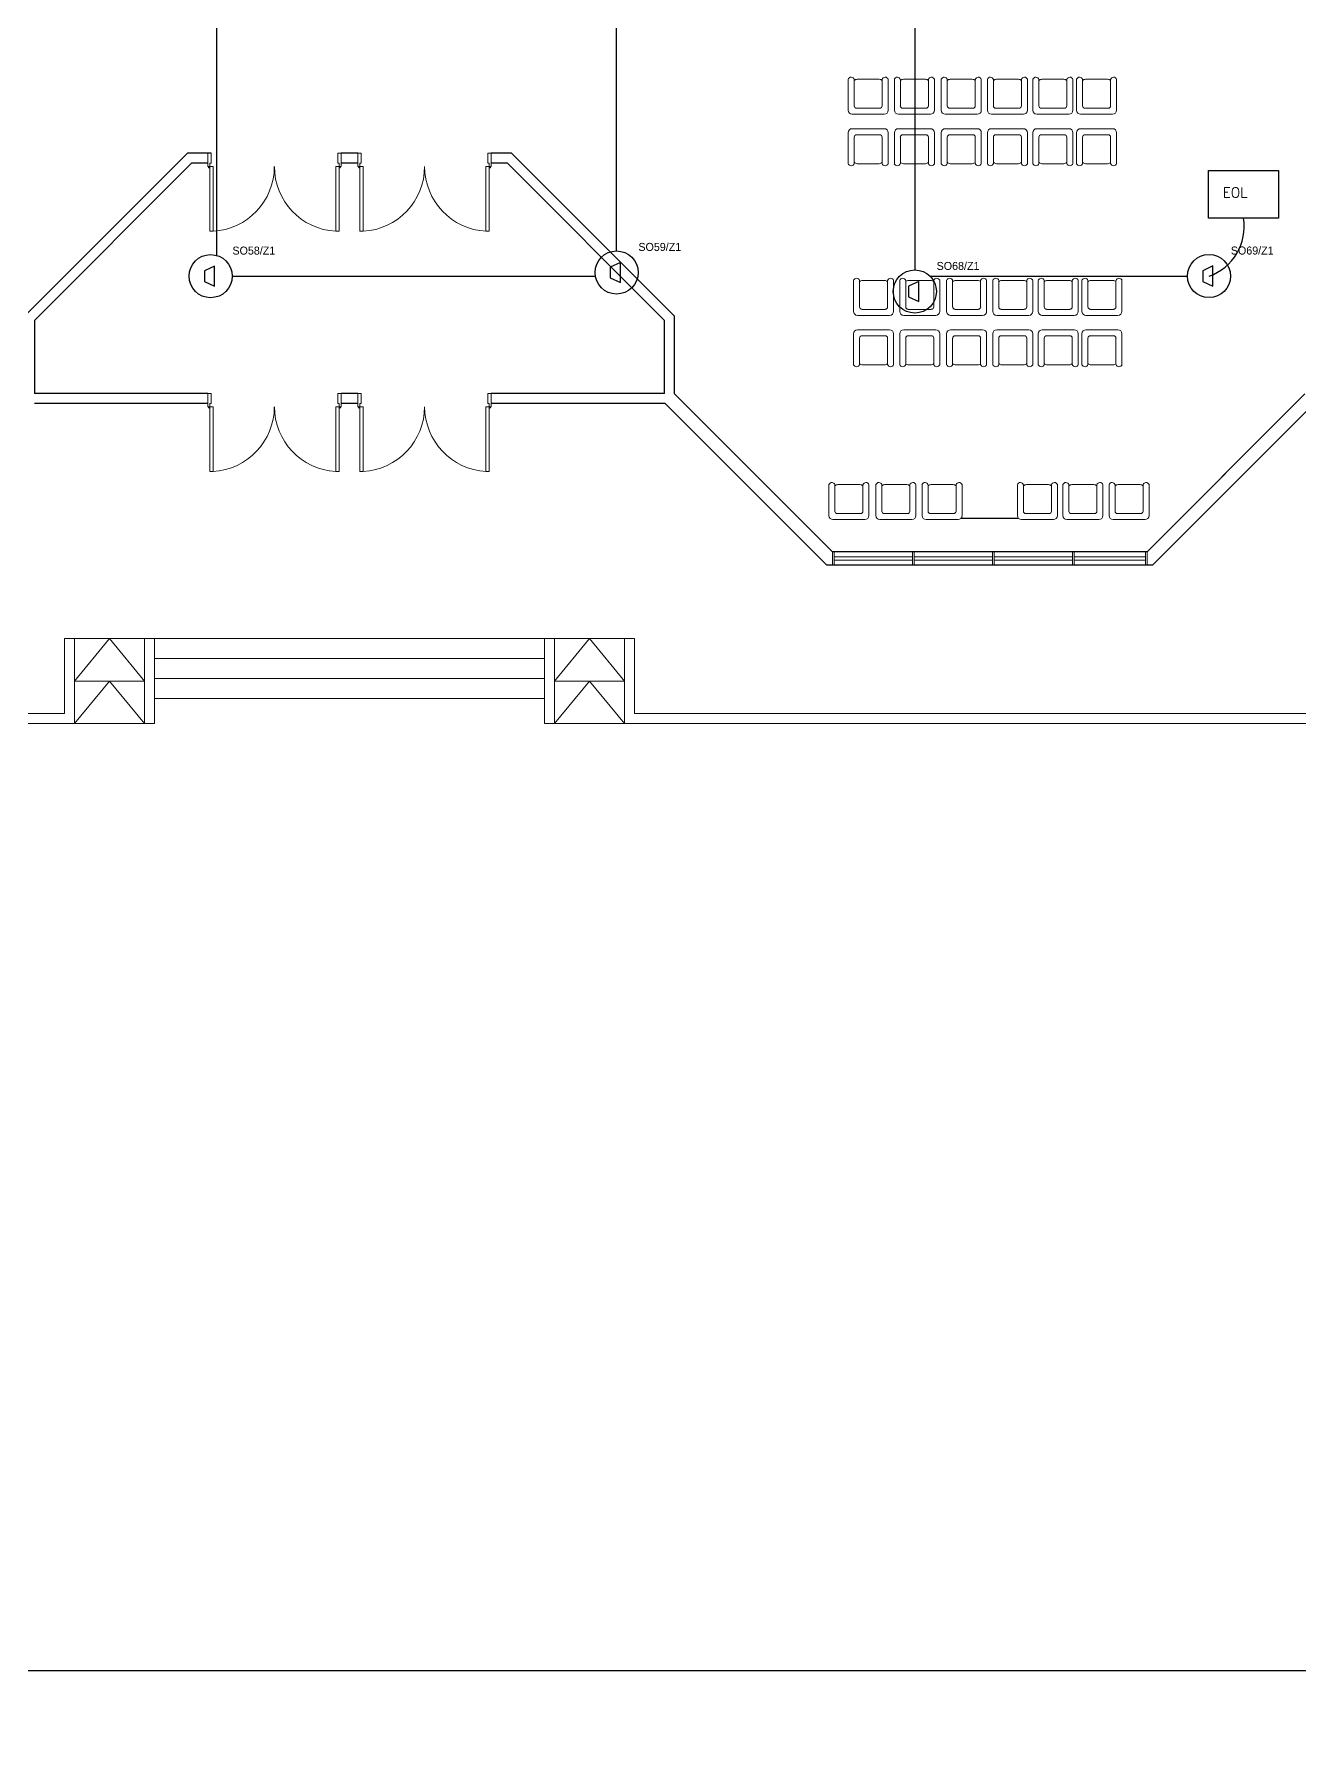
# Model space of a CAD drawing. Extents: x -59 to 582, y -1177 to 100.
# Drawn here: x 204.98 to 223.95, y -497.43 to -471.8 of the extents above; entities that cross this region are included whole.
import ezdxf
from ezdxf.enums import TextEntityAlignment as Align

# ---------------------------------------------------------------- set-up
doc = ezdxf.new("R2010")
doc.units = 0
doc.header["$LTSCALE"] = 0.15
doc.layers.get('0').update_dxf_attribs({"color": 252})
for name, color, linetype in [('0 sockets', 252, 'Continuous'), ('0 sound', 252, 'Continuous'), ('AUTOINCR', 7, 'Continuous'), ('bound', 252, 'Continuous'), ('C1', 252, 'Continuous'), ('FIRE_LOOP', 7, 'Continuous')]:
    doc.layers.add(name, color=color, linetype=linetype)
for name, color, linetype, lineweight in [('anal', 252, 'Continuous', 20), ('DOOR', 252, 'Continuous', 20), ('FUR', 252, 'Continuous', 9), ('wall', 252, 'Continuous', 30)]:
    doc.layers.add(name, color=color, linetype=linetype, lineweight=lineweight)
doc.styles.add('ROMAND', font='ROMAND.SHX')

# ---------------------------------------------------------------- blocks, each defined once
blk = doc.blocks.new('WQ')
h = blk.add_hatch(color=6)
h.dxf.hatch_style = 1
h.paths.add_polyline_path([(-126.091, 5), (-126.091, -169.521), (126.091, -169.521), (126.091, 5)])
h.paths.add_polyline_path([(121.091, 0), (121.091, -164.521), (-121.091, -164.521), (-121.091, 0)], flags=16)
at = {"layer": '0 sockets', "color": 3, "style": 'ROMAND'}
blk.add_attdef('ACCESS_CONTROL', (-48.663, 7.622), '', height=7.973, dxfattribs=at)
blk = doc.blocks.new('D200')
at = {"layer": 'DOOR'}
for points in [[(0.03, 0.2), (0.03, 1.17), (0.08, 1.17), (0.08, 0.2)], [(1.97, 0.2), (1.97, 1.17), (1.92, 1.17), (1.92, 0.2)], [(0.03, 0.2), (0, 0.2), (0, 0), (0.05, 0), (0.05, 0.15), (0.03, 0.15)], [(1.97, 0.2), (2, 0.2), (2, 0), (1.95, 0), (1.95, 0.15), (1.97, 0.15)]]:
    blk.add_lwpolyline(points, close=True, dxfattribs=at)
for centre in [(0.02, 0.21), (1.98, 0.21)]:
    blk.add_circle(centre, 0.01, dxfattribs=at)
for centre, start, end in [((0.027, 0.2), 0, 87.0492), ((1.97, 0.2), 92.9508, 180)]:
    blk.add_arc(centre, 0.971, start, end, dxfattribs=at)
blk = doc.blocks.new('ARCH')
at = {"layer": 'anal'}
for p, q in [((39.041, 329.5), (39.041, 329.3)), ((39.066, 329.5), (39.066, 329.3)), ((39.066, 329.425), (40.237, 329.425)), ((39.066, 329.425), (40.237, 329.425)), ((39.066, 329.375), (40.237, 329.375)), ((39.066, 329.375), (40.237, 329.375)), ((40.241, 329.5), (40.241, 329.3)), ((40.266, 329.5), (40.266, 329.3)), ((40.266, 329.425), (41.437, 329.425)), ((40.266, 329.425), (41.437, 329.425)), ((40.266, 329.375), (41.437, 329.375)), ((40.266, 329.375), (41.437, 329.375)), ((41.441, 329.5), (41.441, 329.3)), ((41.466, 329.5), (41.466, 329.3)), ((41.466, 329.425), (42.637, 329.425)), ((41.466, 329.425), (42.637, 329.425)), ((41.466, 329.375), (42.637, 329.375)), ((41.466, 329.375), (42.637, 329.375)), ((42.641, 329.5), (42.641, 329.3)), ((42.666, 329.5), (42.666, 329.3)), ((42.666, 329.425), (43.734, 329.425)), ((42.666, 329.375), (43.734, 329.375)), ((43.734, 329.5), (43.734, 329.3)), ((43.759, 329.5), (43.759, 329.3)), ((36.075, 328.2), (27.525, 328.2)), ((27.525, 327.075), (27.525, 328.2)), ((27.675, 327.562), (28.2, 328.2)), ((27.675, 326.925), (27.675, 328.2)), ((28.2, 328.2), (28.725, 327.562)), ((28.725, 328.2), (28.725, 326.925)), ((28.875, 328.2), (28.875, 326.925)), ((34.725, 328.2), (34.725, 326.925)), ((34.875, 327.562), (35.4, 328.2)), ((34.875, 328.2), (34.875, 326.925)), ((35.4, 328.2), (35.925, 327.562)), ((35.925, 326.925), (35.925, 328.2)), ((36.075, 327.075), (36.075, 328.2)), ((34.725, 327.9), (28.875, 327.9)), ((27.675, 327.562), (28.725, 327.562)), ((28.2, 327.562), (27.675, 326.925)), ((28.2, 327.562), (28.725, 326.925)), ((34.725, 327.6), (28.875, 327.6)), ((34.875, 326.925), (35.4, 327.562)), ((34.875, 327.562), (35.925, 327.562)), ((35.4, 327.562), (35.925, 326.925)), ((27.525, 327.075), (5.475, 327.075)), ((34.725, 327.3), (28.875, 327.3)), ((58.125, 327.075), (36.075, 327.075)), ((28.875, 326.925), (5.325, 326.925)), ((28.725, 326.925), (27.675, 326.925)), ((28.875, 326.925), (28.725, 326.925)), ((58.275, 326.925), (34.725, 326.925)), ((34.875, 326.925), (34.725, 326.925)), ((35.925, 326.925), (34.875, 326.925))]:
    blk.add_line(p, q, dxfattribs=at)
at = {"layer": 'bound', "color": 2}
blk.add_lwpolyline([(91.902, 377.348), (94.426, 377.348), (94.426, 312.722), (-14.994, 312.722), (-14.994, 377.09), (94.639, 377.09)], dxfattribs=at)
at = {"layer": 'C1'}
blk.add_line((41.833, 330), (40.967, 330), dxfattribs=at)
at = {"layer": 'FUR'}
for p, q in [((39.278, 336.584), (39.278, 336.119)), ((39.368, 336.582), (39.368, 336.187)), ((39.743, 336.584), (39.413, 336.584)), ((39.788, 336.187), (39.788, 336.582)), ((39.878, 336.119), (39.878, 336.584)), ((39.97, 336.584), (39.97, 336.119)), ((40.06, 336.582), (40.06, 336.187)), ((40.435, 336.584), (40.105, 336.584)), ((40.48, 336.187), (40.48, 336.582)), ((40.57, 336.119), (40.57, 336.584)), ((40.674, 336.584), (40.674, 336.119)), ((40.764, 336.582), (40.764, 336.187)), ((41.139, 336.584), (40.809, 336.584)), ((41.184, 336.187), (41.184, 336.582)), ((41.274, 336.119), (41.274, 336.584)), ((41.365, 336.584), (41.365, 336.119)), ((41.455, 336.582), (41.455, 336.187)), ((41.83, 336.584), (41.5, 336.584)), ((41.875, 336.187), (41.875, 336.582)), ((41.965, 336.119), (41.965, 336.584)), ((42.047, 336.584), (42.047, 336.119)), ((42.137, 336.582), (42.137, 336.187)), ((42.512, 336.584), (42.182, 336.584)), ((42.557, 336.187), (42.557, 336.582)), ((42.647, 336.119), (42.647, 336.584)), ((42.703, 336.584), (42.703, 336.119)), ((42.793, 336.582), (42.793, 336.187)), ((43.168, 336.584), (42.838, 336.584)), ((43.213, 336.187), (43.213, 336.582)), ((43.303, 336.119), (43.303, 336.584)), ((39.338, 336.059), (39.818, 336.059)), ((39.405, 336.149), (39.75, 336.149)), ((40.03, 336.059), (40.51, 336.059)), ((40.097, 336.149), (40.442, 336.149)), ((40.734, 336.059), (41.214, 336.059)), ((40.801, 336.149), (41.146, 336.149)), ((41.425, 336.059), (41.905, 336.059)), ((41.493, 336.149), (41.838, 336.149)), ((42.107, 336.059), (42.587, 336.059)), ((42.174, 336.149), (42.519, 336.149)), ((42.763, 336.059), (43.243, 336.059)), ((42.83, 336.149), (43.175, 336.149)), ((39.278, 335.318), (39.278, 335.783)), ((39.338, 335.843), (39.818, 335.843)), ((39.878, 335.783), (39.878, 335.318)), ((39.97, 335.318), (39.97, 335.783)), ((40.03, 335.843), (40.51, 335.843)), ((40.57, 335.783), (40.57, 335.318)), ((40.674, 335.318), (40.674, 335.783)), ((40.734, 335.843), (41.214, 335.843)), ((41.274, 335.783), (41.274, 335.318)), ((41.365, 335.318), (41.365, 335.783)), ((41.425, 335.843), (41.905, 335.843)), ((41.965, 335.783), (41.965, 335.318)), ((42.047, 335.318), (42.047, 335.783)), ((42.107, 335.843), (42.587, 335.843)), ((42.647, 335.783), (42.647, 335.318)), ((42.703, 335.318), (42.703, 335.783)), ((42.763, 335.843), (43.243, 335.843)), ((43.303, 335.783), (43.303, 335.318)), ((39.368, 335.32), (39.368, 335.715)), ((39.405, 335.753), (39.75, 335.753)), ((39.788, 335.715), (39.788, 335.32)), ((40.06, 335.32), (40.06, 335.715)), ((40.097, 335.753), (40.442, 335.753)), ((40.48, 335.715), (40.48, 335.32)), ((40.764, 335.32), (40.764, 335.715)), ((40.801, 335.753), (41.146, 335.753)), ((41.184, 335.715), (41.184, 335.32)), ((41.455, 335.32), (41.455, 335.715)), ((41.493, 335.753), (41.838, 335.753)), ((41.875, 335.715), (41.875, 335.32)), ((42.137, 335.32), (42.137, 335.715)), ((42.174, 335.753), (42.519, 335.753)), ((42.557, 335.715), (42.557, 335.32)), ((42.793, 335.32), (42.793, 335.715)), ((42.83, 335.753), (43.175, 335.753)), ((43.213, 335.715), (43.213, 335.32)), ((39.743, 335.318), (39.413, 335.318)), ((40.435, 335.318), (40.105, 335.318)), ((41.139, 335.318), (40.809, 335.318)), ((41.83, 335.318), (41.5, 335.318)), ((42.512, 335.318), (42.182, 335.318)), ((43.168, 335.318), (42.838, 335.318)), ((39.358, 333.569), (39.358, 333.104)), ((39.448, 333.567), (39.448, 333.172)), ((39.823, 333.569), (39.493, 333.569)), ((39.868, 333.172), (39.868, 333.567)), ((39.958, 333.104), (39.958, 333.569)), ((40.05, 333.569), (40.05, 333.104)), ((40.14, 333.567), (40.14, 333.172)), ((40.515, 333.569), (40.185, 333.569)), ((40.56, 333.172), (40.56, 333.567)), ((40.65, 333.104), (40.65, 333.569)), ((40.754, 333.569), (40.754, 333.104)), ((40.844, 333.567), (40.844, 333.172)), ((41.219, 333.569), (40.889, 333.569)), ((41.264, 333.172), (41.264, 333.567)), ((41.354, 333.104), (41.354, 333.569)), ((41.446, 333.569), (41.446, 333.104)), ((41.536, 333.567), (41.536, 333.172)), ((41.911, 333.569), (41.581, 333.569)), ((41.956, 333.172), (41.956, 333.567)), ((42.046, 333.104), (42.046, 333.569)), ((42.128, 333.569), (42.128, 333.104)), ((42.218, 333.567), (42.218, 333.172)), ((42.593, 333.569), (42.263, 333.569)), ((42.638, 333.172), (42.638, 333.567)), ((42.728, 333.104), (42.728, 333.569)), ((42.783, 333.569), (42.783, 333.104)), ((42.873, 333.567), (42.873, 333.172)), ((43.248, 333.569), (42.918, 333.569)), ((43.293, 333.172), (43.293, 333.567)), ((43.383, 333.104), (43.383, 333.569)), ((39.418, 333.044), (39.898, 333.044)), ((39.486, 333.134), (39.831, 333.134)), ((40.11, 333.044), (40.59, 333.044)), ((40.178, 333.134), (40.523, 333.134)), ((40.814, 333.044), (41.294, 333.044)), ((40.882, 333.134), (41.227, 333.134)), ((41.506, 333.044), (41.986, 333.044)), ((41.573, 333.134), (41.918, 333.134)), ((42.188, 333.044), (42.668, 333.044)), ((42.255, 333.134), (42.6, 333.134)), ((42.843, 333.044), (43.323, 333.044)), ((42.911, 333.134), (43.256, 333.134)), ((39.358, 332.303), (39.358, 332.768)), ((39.418, 332.828), (39.898, 332.828)), ((39.448, 332.305), (39.448, 332.701)), ((39.486, 332.738), (39.831, 332.738)), ((39.868, 332.701), (39.868, 332.305)), ((39.958, 332.768), (39.958, 332.303)), ((40.05, 332.303), (40.05, 332.768)), ((40.11, 332.828), (40.59, 332.828)), ((40.14, 332.305), (40.14, 332.701)), ((40.178, 332.738), (40.523, 332.738)), ((40.56, 332.701), (40.56, 332.305)), ((40.65, 332.768), (40.65, 332.303)), ((40.754, 332.303), (40.754, 332.768)), ((40.814, 332.828), (41.294, 332.828)), ((40.844, 332.305), (40.844, 332.701)), ((40.882, 332.738), (41.227, 332.738)), ((41.264, 332.701), (41.264, 332.305)), ((41.354, 332.768), (41.354, 332.303)), ((41.446, 332.303), (41.446, 332.768)), ((41.506, 332.828), (41.986, 332.828)), ((41.536, 332.305), (41.536, 332.701)), ((41.573, 332.738), (41.918, 332.738)), ((41.956, 332.701), (41.956, 332.305)), ((42.046, 332.768), (42.046, 332.303)), ((42.128, 332.303), (42.128, 332.768)), ((42.188, 332.828), (42.668, 332.828)), ((42.218, 332.305), (42.218, 332.701)), ((42.255, 332.738), (42.6, 332.738)), ((42.638, 332.701), (42.638, 332.305)), ((42.728, 332.768), (42.728, 332.303)), ((42.783, 332.303), (42.783, 332.768)), ((42.843, 332.828), (43.323, 332.828)), ((42.873, 332.305), (42.873, 332.701)), ((42.911, 332.738), (43.256, 332.738)), ((43.293, 332.701), (43.293, 332.305)), ((43.383, 332.768), (43.383, 332.303)), ((39.823, 332.303), (39.493, 332.303)), ((40.515, 332.303), (40.185, 332.303)), ((41.219, 332.303), (40.889, 332.303)), ((41.911, 332.303), (41.581, 332.303)), ((42.593, 332.303), (42.263, 332.303)), ((43.248, 332.303), (42.918, 332.303)), ((38.989, 330.042), (38.989, 330.507)), ((39.079, 330.11), (39.079, 330.505)), ((39.124, 330.507), (39.454, 330.507)), ((39.499, 330.505), (39.499, 330.11)), ((39.589, 330.507), (39.589, 330.042)), ((39.693, 330.042), (39.693, 330.507)), ((39.783, 330.11), (39.783, 330.505)), ((39.828, 330.507), (40.158, 330.507)), ((40.203, 330.505), (40.203, 330.11)), ((40.293, 330.507), (40.293, 330.042)), ((40.385, 330.042), (40.385, 330.507)), ((40.475, 330.11), (40.475, 330.505)), ((40.52, 330.507), (40.85, 330.507)), ((40.895, 330.505), (40.895, 330.11)), ((40.985, 330.507), (40.985, 330.042)), ((41.815, 330.042), (41.815, 330.507)), ((41.905, 330.11), (41.905, 330.505)), ((41.95, 330.507), (42.28, 330.507)), ((42.325, 330.505), (42.325, 330.11)), ((42.415, 330.507), (42.415, 330.042)), ((42.497, 330.042), (42.497, 330.507)), ((42.587, 330.11), (42.587, 330.505)), ((42.632, 330.507), (42.962, 330.507)), ((43.007, 330.505), (43.007, 330.11)), ((43.097, 330.507), (43.097, 330.042)), ((43.189, 330.042), (43.189, 330.507)), ((43.279, 330.11), (43.279, 330.505)), ((43.324, 330.507), (43.654, 330.507)), ((43.699, 330.505), (43.699, 330.11)), ((43.789, 330.507), (43.789, 330.042)), ((39.529, 329.982), (39.049, 329.982)), ((39.461, 330.072), (39.116, 330.072)), ((40.233, 329.982), (39.753, 329.982)), ((40.165, 330.072), (39.82, 330.072)), ((40.925, 329.982), (40.445, 329.982)), ((40.857, 330.072), (40.512, 330.072)), ((42.355, 329.982), (41.875, 329.982)), ((42.288, 330.072), (41.943, 330.072)), ((43.037, 329.982), (42.557, 329.982)), ((42.97, 330.072), (42.625, 330.072)), ((43.729, 329.982), (43.249, 329.982)), ((43.661, 330.072), (43.316, 330.072))]:
    blk.add_line(p, q, dxfattribs=at)
for centre, major_axis, start_param, end_param in [((39.322, 336.567), (-0.0339, 0.0339), 4.256093, 6.69338), ((39.413, 336.524), (-0.0424, 0.0424), -0.785398, 0.062664), ((39.743, 336.524), (0.0424, 0.0424), 6.220521, 7.068583), ((39.833, 336.567), (0.0339, 0.0339), 5.87299, 8.310278), ((40.014, 336.567), (-0.0339, 0.0339), 4.256093, 6.69338), ((40.105, 336.524), (-0.0424, 0.0424), -0.785398, 0.062664), ((40.435, 336.524), (0.0424, 0.0424), 6.220521, 7.068583), ((40.525, 336.567), (0.0339, 0.0339), 5.87299, 8.310278), ((40.718, 336.567), (-0.0339, 0.0339), 4.256093, 6.69338), ((40.809, 336.524), (-0.0424, 0.0424), -0.785398, 0.062664), ((41.139, 336.524), (0.0424, 0.0424), 6.220521, 7.068583), ((41.229, 336.567), (0.0339, 0.0339), 5.87299, 8.310278), ((41.41, 336.567), (-0.0339, 0.0339), 4.256093, 6.69338), ((41.5, 336.524), (-0.0424, 0.0424), -0.785398, 0.062664), ((41.83, 336.524), (0.0424, 0.0424), 6.220521, 7.068583), ((41.921, 336.567), (0.0339, 0.0339), 5.87299, 8.310278), ((42.092, 336.567), (-0.0339, 0.0339), 4.256093, 6.69338), ((42.182, 336.524), (-0.0424, 0.0424), -0.785398, 0.062664), ((42.512, 336.524), (0.0424, 0.0424), 6.220521, 7.068583), ((42.602, 336.567), (0.0339, 0.0339), 5.87299, 8.310278), ((42.747, 336.567), (-0.0339, 0.0339), 4.256093, 6.69338), ((42.838, 336.524), (-0.0424, 0.0424), -0.785398, 0.062664), ((43.168, 336.524), (0.0424, 0.0424), 6.220521, 7.068583), ((43.258, 336.567), (0.0339, 0.0339), 5.87299, 8.310278), ((39.338, 336.119), (-0.0424, 0.0424), 0.785398, 2.356194), ((39.405, 336.187), (0.0265, 0.0265), 2.356194, 3.926991), ((39.75, 336.187), (0.0265, 0.0265), 3.926991, 5.497787), ((39.818, 336.119), (0.0424, 0.0424), 3.926991, 5.497787), ((40.03, 336.119), (-0.0424, 0.0424), 0.785398, 2.356194), ((40.097, 336.187), (0.0265, 0.0265), 2.356194, 3.926991), ((40.442, 336.187), (0.0265, 0.0265), 3.926991, 5.497787), ((40.51, 336.119), (0.0424, 0.0424), 3.926991, 5.497787), ((40.734, 336.119), (-0.0424, 0.0424), 0.785398, 2.356194), ((40.801, 336.187), (0.0265, 0.0265), 2.356194, 3.926991), ((41.146, 336.187), (0.0265, 0.0265), 3.926991, 5.497787), ((41.214, 336.119), (0.0424, 0.0424), 3.926991, 5.497787), ((41.425, 336.119), (-0.0424, 0.0424), 0.785398, 2.356194), ((41.493, 336.187), (0.0265, 0.0265), 2.356194, 3.926991), ((41.838, 336.187), (0.0265, 0.0265), 3.926991, 5.497787), ((41.905, 336.119), (0.0424, 0.0424), 3.926991, 5.497787), ((42.107, 336.119), (-0.0424, 0.0424), 0.785398, 2.356194), ((42.174, 336.187), (0.0265, 0.0265), 2.356194, 3.926991), ((42.519, 336.187), (0.0265, 0.0265), 3.926991, 5.497787), ((42.587, 336.119), (0.0424, 0.0424), 3.926991, 5.497787), ((42.763, 336.119), (-0.0424, 0.0424), 0.785398, 2.356194), ((42.83, 336.187), (0.0265, 0.0265), 2.356194, 3.926991), ((43.175, 336.187), (0.0265, 0.0265), 3.926991, 5.497787), ((43.243, 336.119), (0.0424, 0.0424), 3.926991, 5.497787), ((39.403, 333.552), (-0.0339, 0.0339), 4.256093, 6.69338), ((39.493, 333.509), (-0.0424, 0.0424), -0.785398, 0.062664), ((39.823, 333.509), (0.0424, 0.0424), 6.220521, 7.068583), ((39.914, 333.552), (0.0339, 0.0339), 5.87299, 8.310278), ((40.095, 333.552), (-0.0339, 0.0339), 4.256093, 6.69338), ((40.185, 333.509), (-0.0424, 0.0424), -0.785398, 0.062664), ((40.515, 333.509), (0.0424, 0.0424), 6.220521, 7.068583), ((40.606, 333.552), (0.0339, 0.0339), 5.87299, 8.310278), ((40.799, 333.552), (-0.0339, 0.0339), 4.256093, 6.69338), ((40.889, 333.509), (-0.0424, 0.0424), -0.785398, 0.062664), ((41.219, 333.509), (0.0424, 0.0424), 6.220521, 7.068583), ((41.309, 333.552), (0.0339, 0.0339), 5.87299, 8.310278), ((41.491, 333.552), (-0.0339, 0.0339), 4.256093, 6.69338), ((41.581, 333.509), (-0.0424, 0.0424), -0.785398, 0.062664), ((41.911, 333.509), (0.0424, 0.0424), 6.220521, 7.068583), ((42.001, 333.552), (0.0339, 0.0339), 5.87299, 8.310278), ((42.172, 333.552), (-0.0339, 0.0339), 4.256093, 6.69338), ((42.263, 333.509), (-0.0424, 0.0424), -0.785398, 0.062664), ((42.593, 333.509), (0.0424, 0.0424), 6.220521, 7.068583), ((42.683, 333.552), (0.0339, 0.0339), 5.87299, 8.310278), ((42.828, 333.552), (-0.0339, 0.0339), 4.256093, 6.69338), ((42.918, 333.509), (-0.0424, 0.0424), -0.785398, 0.062664), ((43.248, 333.509), (0.0424, 0.0424), 6.220521, 7.068583), ((43.339, 333.552), (0.0339, 0.0339), 5.87299, 8.310278), ((39.418, 333.104), (-0.0424, 0.0424), 0.785398, 2.356194), ((39.486, 333.172), (0.0265, 0.0265), 2.356194, 3.926991), ((39.831, 333.172), (0.0265, 0.0265), 3.926991, 5.497787), ((39.898, 333.104), (0.0424, 0.0424), 3.926991, 5.497787), ((40.11, 333.104), (-0.0424, 0.0424), 0.785398, 2.356194), ((40.178, 333.172), (0.0265, 0.0265), 2.356194, 3.926991), ((40.523, 333.172), (0.0265, 0.0265), 3.926991, 5.497787), ((40.59, 333.104), (0.0424, 0.0424), 3.926991, 5.497787), ((40.814, 333.104), (-0.0424, 0.0424), 0.785398, 2.356194), ((40.882, 333.172), (0.0265, 0.0265), 2.356194, 3.926991), ((41.227, 333.172), (0.0265, 0.0265), 3.926991, 5.497787), ((41.294, 333.104), (0.0424, 0.0424), 3.926991, 5.497787), ((41.506, 333.104), (-0.0424, 0.0424), 0.785398, 2.356194), ((41.573, 333.172), (0.0265, 0.0265), 2.356194, 3.926991), ((41.918, 333.172), (0.0265, 0.0265), 3.926991, 5.497787), ((41.986, 333.104), (0.0424, 0.0424), 3.926991, 5.497787), ((42.188, 333.104), (-0.0424, 0.0424), 0.785398, 2.356194), ((42.255, 333.172), (0.0265, 0.0265), 2.356194, 3.926991), ((42.6, 333.172), (0.0265, 0.0265), 3.926991, 5.497787), ((42.668, 333.104), (0.0424, 0.0424), 3.926991, 5.497787), ((42.843, 333.104), (-0.0424, 0.0424), 0.785398, 2.356194), ((42.911, 333.172), (0.0265, 0.0265), 2.356194, 3.926991), ((43.256, 333.172), (0.0265, 0.0265), 3.926991, 5.497787), ((43.323, 333.104), (0.0424, 0.0424), 3.926991, 5.497787)]:
    blk.add_ellipse(centre, major_axis=major_axis, ratio=1, start_param=start_param, end_param=end_param, dxfattribs=at)
at = {"layer": 'FUR', "extrusion": (0, 0, -1)}
for centre, major_axis, start_param, end_param in [((39.338, 335.783), (0.0424, 0.0424), 3.926991, 5.497787), ((39.818, 335.783), (-0.0424, 0.0424), 0.785398, 2.356194), ((40.03, 335.783), (0.0424, 0.0424), 3.926991, 5.497787), ((40.51, 335.783), (-0.0424, 0.0424), 0.785398, 2.356194), ((40.734, 335.783), (0.0424, 0.0424), 3.926991, 5.497787), ((41.214, 335.783), (-0.0424, 0.0424), 0.785398, 2.356194), ((41.425, 335.783), (0.0424, 0.0424), 3.926991, 5.497787), ((41.905, 335.783), (-0.0424, 0.0424), 0.785398, 2.356194), ((42.107, 335.783), (0.0424, 0.0424), 3.926991, 5.497787), ((42.587, 335.783), (-0.0424, 0.0424), 0.785398, 2.356194), ((42.763, 335.783), (0.0424, 0.0424), 3.926991, 5.497787), ((43.243, 335.783), (-0.0424, 0.0424), 0.785398, 2.356194), ((39.405, 335.715), (0.0265, 0.0265), 3.926991, 5.497787), ((39.75, 335.715), (0.0265, 0.0265), -0.785398, 0.785398), ((40.097, 335.715), (0.0265, 0.0265), 3.926991, 5.497787), ((40.442, 335.715), (0.0265, 0.0265), -0.785398, 0.785398), ((40.801, 335.715), (0.0265, 0.0265), 3.926991, 5.497787), ((41.146, 335.715), (0.0265, 0.0265), -0.785398, 0.785398), ((41.493, 335.715), (0.0265, 0.0265), 3.926991, 5.497787), ((41.838, 335.715), (0.0265, 0.0265), -0.785398, 0.785398), ((42.174, 335.715), (0.0265, 0.0265), 3.926991, 5.497787), ((42.519, 335.715), (0.0265, 0.0265), -0.785398, 0.785398), ((42.83, 335.715), (0.0265, 0.0265), 3.926991, 5.497787), ((43.175, 335.715), (0.0265, 0.0265), -0.785398, 0.785398), ((39.322, 335.335), (0.0339, 0.0339), 1.1145, 3.551788), ((39.413, 335.378), (0.0424, 0.0424), 2.356194, 3.204257), ((39.743, 335.378), (-0.0424, 0.0424), 3.078929, 3.926991), ((39.833, 335.335), (-0.0339, 0.0339), 2.731397, 5.168685), ((40.014, 335.335), (0.0339, 0.0339), 1.1145, 3.551788), ((40.105, 335.378), (0.0424, 0.0424), 2.356194, 3.204257), ((40.435, 335.378), (-0.0424, 0.0424), 3.078929, 3.926991), ((40.525, 335.335), (-0.0339, 0.0339), 2.731397, 5.168685), ((40.718, 335.335), (0.0339, 0.0339), 1.1145, 3.551788), ((40.809, 335.378), (0.0424, 0.0424), 2.356194, 3.204257), ((41.139, 335.378), (-0.0424, 0.0424), 3.078929, 3.926991), ((41.229, 335.335), (-0.0339, 0.0339), 2.731397, 5.168685), ((41.41, 335.335), (0.0339, 0.0339), 1.1145, 3.551788), ((41.5, 335.378), (0.0424, 0.0424), 2.356194, 3.204257), ((41.83, 335.378), (-0.0424, 0.0424), 3.078929, 3.926991), ((41.921, 335.335), (-0.0339, 0.0339), 2.731397, 5.168685), ((42.092, 335.335), (0.0339, 0.0339), 1.1145, 3.551788), ((42.182, 335.378), (0.0424, 0.0424), 2.356194, 3.204257), ((42.512, 335.378), (-0.0424, 0.0424), 3.078929, 3.926991), ((42.602, 335.335), (-0.0339, 0.0339), 2.731397, 5.168685), ((42.747, 335.335), (0.0339, 0.0339), 1.1145, 3.551788), ((42.838, 335.378), (0.0424, 0.0424), 2.356194, 3.204257), ((43.168, 335.378), (-0.0424, 0.0424), 3.078929, 3.926991), ((43.258, 335.335), (-0.0339, 0.0339), 2.731397, 5.168685), ((39.418, 332.768), (0.0424, 0.0424), 3.926991, 5.497787), ((39.486, 332.701), (0.0265, 0.0265), 3.926991, 5.497787), ((39.831, 332.701), (0.0265, 0.0265), -0.785398, 0.785398), ((39.898, 332.768), (-0.0424, 0.0424), 0.785398, 2.356194), ((40.11, 332.768), (0.0424, 0.0424), 3.926991, 5.497787), ((40.178, 332.701), (0.0265, 0.0265), 3.926991, 5.497787), ((40.523, 332.701), (0.0265, 0.0265), -0.785398, 0.785398), ((40.59, 332.768), (-0.0424, 0.0424), 0.785398, 2.356194), ((40.814, 332.768), (0.0424, 0.0424), 3.926991, 5.497787), ((40.882, 332.701), (0.0265, 0.0265), 3.926991, 5.497787), ((41.227, 332.701), (0.0265, 0.0265), -0.785398, 0.785398), ((41.294, 332.768), (-0.0424, 0.0424), 0.785398, 2.356194), ((41.506, 332.768), (0.0424, 0.0424), 3.926991, 5.497787), ((41.573, 332.701), (0.0265, 0.0265), 3.926991, 5.497787), ((41.918, 332.701), (0.0265, 0.0265), -0.785398, 0.785398), ((41.986, 332.768), (-0.0424, 0.0424), 0.785398, 2.356194), ((42.188, 332.768), (0.0424, 0.0424), 3.926991, 5.497787), ((42.255, 332.701), (0.0265, 0.0265), 3.926991, 5.497787), ((42.6, 332.701), (0.0265, 0.0265), -0.785398, 0.785398), ((42.668, 332.768), (-0.0424, 0.0424), 0.785398, 2.356194), ((42.843, 332.768), (0.0424, 0.0424), 3.926991, 5.497787), ((42.911, 332.701), (0.0265, 0.0265), 3.926991, 5.497787), ((43.256, 332.701), (0.0265, 0.0265), -0.785398, 0.785398), ((43.323, 332.768), (-0.0424, 0.0424), 0.785398, 2.356194), ((39.403, 332.321), (0.0339, 0.0339), 1.1145, 3.551788), ((39.493, 332.363), (0.0424, 0.0424), 2.356194, 3.204257), ((39.823, 332.363), (-0.0424, 0.0424), 3.078929, 3.926991), ((39.914, 332.321), (-0.0339, 0.0339), 2.731397, 5.168685), ((40.095, 332.321), (0.0339, 0.0339), 1.1145, 3.551788), ((40.185, 332.363), (0.0424, 0.0424), 2.356194, 3.204257), ((40.515, 332.363), (-0.0424, 0.0424), 3.078929, 3.926991), ((40.606, 332.321), (-0.0339, 0.0339), 2.731397, 5.168685), ((40.799, 332.321), (0.0339, 0.0339), 1.1145, 3.551788), ((40.889, 332.363), (0.0424, 0.0424), 2.356194, 3.204257), ((41.219, 332.363), (-0.0424, 0.0424), 3.078929, 3.926991), ((41.309, 332.321), (-0.0339, 0.0339), 2.731397, 5.168685), ((41.491, 332.321), (0.0339, 0.0339), 1.1145, 3.551788), ((41.581, 332.363), (0.0424, 0.0424), 2.356194, 3.204257), ((41.911, 332.363), (-0.0424, 0.0424), 3.078929, 3.926991), ((42.001, 332.321), (-0.0339, 0.0339), 2.731397, 5.168685), ((42.172, 332.321), (0.0339, 0.0339), 1.1145, 3.551788), ((42.263, 332.363), (0.0424, 0.0424), 2.356194, 3.204257), ((42.593, 332.363), (-0.0424, 0.0424), 3.078929, 3.926991), ((42.683, 332.321), (-0.0339, 0.0339), 2.731397, 5.168685), ((42.828, 332.321), (0.0339, 0.0339), 1.1145, 3.551788), ((42.918, 332.363), (0.0424, 0.0424), 2.356194, 3.204257), ((43.248, 332.363), (-0.0424, 0.0424), 3.078929, 3.926991), ((43.339, 332.321), (-0.0339, 0.0339), 2.731397, 5.168685), ((39.034, 330.49), (-0.0339, 0.0339), 5.87299, 8.310278), ((39.124, 330.447), (-0.0424, 0.0424), 6.220521, 7.068583), ((39.454, 330.447), (0.0424, 0.0424), -0.785398, 0.062664), ((39.544, 330.49), (0.0339, 0.0339), 4.256093, 6.69338), ((39.737, 330.49), (-0.0339, 0.0339), 5.87299, 8.310278), ((39.828, 330.447), (-0.0424, 0.0424), 6.220521, 7.068583), ((40.158, 330.447), (0.0424, 0.0424), -0.785398, 0.062664), ((40.248, 330.49), (0.0339, 0.0339), 4.256093, 6.69338), ((40.429, 330.49), (-0.0339, 0.0339), 5.87299, 8.310278), ((40.52, 330.447), (-0.0424, 0.0424), 6.220521, 7.068583), ((40.85, 330.447), (0.0424, 0.0424), -0.785398, 0.062664), ((40.94, 330.49), (0.0339, 0.0339), 4.256093, 6.69338), ((41.86, 330.49), (-0.0339, 0.0339), 5.87299, 8.310278), ((41.95, 330.447), (-0.0424, 0.0424), 6.220521, 7.068583), ((42.28, 330.447), (0.0424, 0.0424), -0.785398, 0.062664), ((42.371, 330.49), (0.0339, 0.0339), 4.256093, 6.69338), ((42.542, 330.49), (-0.0339, 0.0339), 5.87299, 8.310278), ((42.632, 330.447), (-0.0424, 0.0424), 6.220521, 7.068583), ((42.962, 330.447), (0.0424, 0.0424), -0.785398, 0.062664), ((43.052, 330.49), (0.0339, 0.0339), 4.256093, 6.69338), ((43.234, 330.49), (-0.0339, 0.0339), 5.87299, 8.310278), ((43.324, 330.447), (-0.0424, 0.0424), 6.220521, 7.068583), ((43.654, 330.447), (0.0424, 0.0424), -0.785398, 0.062664), ((43.744, 330.49), (0.0339, 0.0339), 4.256093, 6.69338), ((39.049, 330.042), (-0.0424, 0.0424), 3.926991, 5.497787), ((39.116, 330.11), (0.0265, 0.0265), 2.356194, 3.926991), ((39.461, 330.11), (0.0265, 0.0265), 0.785398, 2.356194), ((39.529, 330.042), (0.0424, 0.0424), 0.785398, 2.356194), ((39.753, 330.042), (-0.0424, 0.0424), 3.926991, 5.497787), ((39.82, 330.11), (0.0265, 0.0265), 2.356194, 3.926991), ((40.165, 330.11), (0.0265, 0.0265), 0.785398, 2.356194), ((40.233, 330.042), (0.0424, 0.0424), 0.785398, 2.356194), ((40.445, 330.042), (-0.0424, 0.0424), 3.926991, 5.497787), ((40.512, 330.11), (0.0265, 0.0265), 2.356194, 3.926991), ((40.857, 330.11), (0.0265, 0.0265), 0.785398, 2.356194), ((40.925, 330.042), (0.0424, 0.0424), 0.785398, 2.356194), ((41.875, 330.042), (-0.0424, 0.0424), 3.926991, 5.497787), ((41.943, 330.11), (0.0265, 0.0265), 2.356194, 3.926991), ((42.288, 330.11), (0.0265, 0.0265), 0.785398, 2.356194), ((42.355, 330.042), (0.0424, 0.0424), 0.785398, 2.356194), ((42.557, 330.042), (-0.0424, 0.0424), 3.926991, 5.497787), ((42.625, 330.11), (0.0265, 0.0265), 2.356194, 3.926991), ((42.97, 330.11), (0.0265, 0.0265), 0.785398, 2.356194), ((43.037, 330.042), (0.0424, 0.0424), 0.785398, 2.356194), ((43.249, 330.042), (-0.0424, 0.0424), 3.926991, 5.497787), ((43.316, 330.11), (0.0265, 0.0265), 2.356194, 3.926991), ((43.661, 330.11), (0.0265, 0.0265), 0.785398, 2.356194), ((43.729, 330.042), (0.0424, 0.0424), 0.785398, 2.356194)]:
    blk.add_ellipse(centre, major_axis=major_axis, ratio=1, start_param=start_param, end_param=end_param, dxfattribs=at)
at = {"layer": 'wall'}
for p, q in [((29.369, 335.475), (26.925, 333.031)), ((29.431, 335.325), (27.075, 332.969)), ((29.725, 335.475), (29.369, 335.475)), ((29.675, 335.325), (29.431, 335.325)), ((31.925, 335.475), (31.675, 335.475)), ((31.925, 335.325), (31.675, 335.325)), ((34.231, 335.475), (33.925, 335.475)), ((34.169, 335.325), (33.925, 335.325)), ((36.525, 332.969), (34.169, 335.325)), ((36.675, 333.031), (34.231, 335.475)), ((27.075, 332.969), (27.075, 331.875)), ((36.525, 331.875), (36.525, 332.969)), ((36.675, 331.866), (36.675, 333.031)), ((29.675, 331.875), (27.075, 331.875)), ((29.675, 331.725), (27.075, 331.725)), ((31.925, 331.875), (31.675, 331.875)), ((31.925, 331.725), (31.675, 331.725)), ((36.525, 331.875), (33.925, 331.875)), ((36.534, 331.725), (33.925, 331.725)), ((38.959, 329.3), (36.534, 331.725)), ((39.041, 329.5), (36.675, 331.866)), ((46.125, 331.866), (43.759, 329.5)), ((46, 331.741), (43.759, 329.5)), ((46, 331.459), (43.841, 329.3)), ((46.2, 331.659), (43.871, 329.329)), ((43.759, 329.5), (39.041, 329.5)), ((43.759, 329.5), (39.041, 329.5)), ((43.841, 329.3), (38.959, 329.3))]:
    blk.add_line(p, q, dxfattribs=at)
at = {"layer": 'DOOR', "xscale": -1, "rotation": 180}
for p in [(29.675, 335.475), (29.675, 331.875)]:
    blk.add_blockref('D200', p, dxfattribs=at)
at = {"layer": 'DOOR', "rotation": 180}
for p in [(33.925, 335.475), (33.925, 331.875)]:
    blk.add_blockref('D200', p, dxfattribs=at)
blk = doc.blocks.new('T-PA01')
at = {"color": 6}
for p, q in [((36, 94), (-58, 49)), ((-58, 49), (-58, -49)), ((36, -94), (36, 94)), ((-58, -49), (36, -94))]:
    blk.add_line(p, q, dxfattribs=at)
blk.add_circle((0, 0), 200, dxfattribs=at)

msp = doc.modelspace()

# ---------------------------------------------------------------- linework, layer by layer
at = {"layer": '0 sound', "color": 3}
msp.add_lwpolyline([(222.585, -473.846), (223.634, -473.846), (223.634, -474.56), (222.585, -474.56)], close=True, dxfattribs=at)
msp.add_arc((222.331, -474.685), 0.789, 289.2724, 9.0918, dxfattribs=at)
at = {"layer": 'FIRE_LOOP', "color": 3}
for p, q in [((213.708, -475.052), (213.708, -471.051)), ((207.709, -471.12), (207.709, -475.12)), ((218.18, -471.336), (218.18, -475.337)), ((207.945, -475.43), (213.393, -475.43)), ((218.401, -475.429), (222.268, -475.429))]:
    msp.add_line(p, q, dxfattribs=at)

# ---------------------------------------------------------------- block references
at = {"layer": '0 sockets', "color": 3}
for name, p in [('WQ', (244.611, -370.234)), ('ARCH', (177.903, -809.062))]:
    msp.add_blockref(name, p, dxfattribs=at)
at = {"layer": '0 sound', "xscale": 0.001617016088281897, "yscale": 0.001617016088281897, "zscale": 0.001617016088281897}
for p in [(207.621, -475.43), (213.708, -475.375), (222.591, -475.429), (218.18, -475.66)]:
    msp.add_blockref('T-PA01', p, dxfattribs=at)

# ---------------------------------------------------------------- texts
at = {"layer": '0 sound', "color": 3, "insert": (222.796, -474.101), "char_height": 0.15, "attachment_point": 1, "style": 'ROMAND'}
msp.add_mtext_dynamic_manual_height_columns('EOL', width=0.60321, gutter_width=0.75, heights=[0], dxfattribs=at)
at = {"layer": 'AUTOINCR', "color": 1}
for s, p in [('SO59/Z1', (214.035, -475.088)), ('SO58/Z1', (207.948, -475.143)), ('SO69/Z1', (222.918, -475.142)), ('SO68/Z1', (218.507, -475.373))]:
    msp.add_text(s, height=0.12, dxfattribs=at).set_placement(p, align=Align.BOTTOM_LEFT)

doc.saveas('drawing.dxf')
